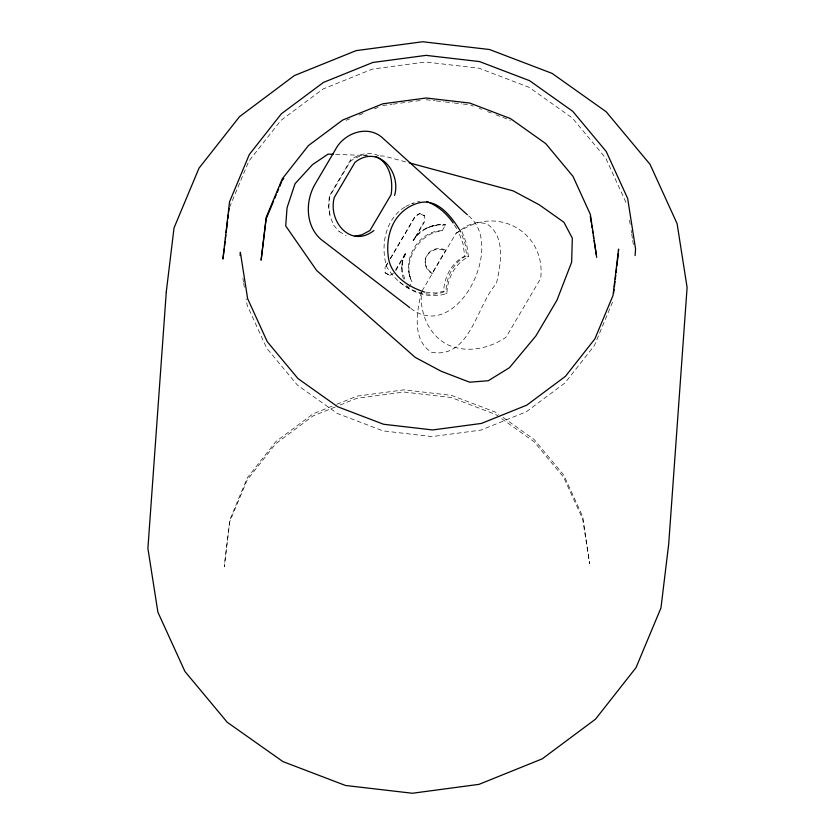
<?xml version="1.0" encoding="UTF-8"?>
<svg xmlns="http://www.w3.org/2000/svg" width="835" height="835" viewBox="0 0 835 835"><rect width="100%" height="100%" fill="white"/><g stroke="black" fill="none" stroke-linecap="round" stroke-linejoin="round"><path stroke-width="0.63" stroke-dasharray="4.17 3.13" d="M404.672 207.153C385.133 219.386 380.29 245.866 386.709 266.751C398.504 286.676 423.721 301.498 446.902 293.409C447.268 278.692 454.856 263.442 468.456 256.836L466.661 244.029L461.932 231.389M387.732 262.9L385.071 267.722L387.701 263.255M385.154 272.836L389.882 275.362L385.154 272.836L385.102 267.357M401.687 268.035L402.794 260.144M403.503 278.984A33.014 31.271 4.1 0 1 405.841 253.558L405.998 252.295L395.466 270.164M406.718 285.382A33.014 31.271 4.1 0 0 408.555 287.887L406.749 285.027M413.085 240.282A32.116 30.415 4.1 0 1 420.631 231.712C427.572 226.483 437.561 223.175 445.65 224.959A33.014 31.271 4.1 0 0 413.461 240.637L423.616 222.413M442.226 230.752C418.993 230.189 400.393 260.51 411.989 281.739C401.656 262.409 418.627 232.788 442.226 230.752L445.671 224.594L442.206 225.273M390.331 258.787L415.339 216.38L419.995 213.416L424.723 215.941L424.785 221.421L413.461 240.637M424.723 215.941L419.974 213.781M425.151 262.43L425.203 261.71M432.279 272.961L432.227 273.682A13.788 13.057 4.1 0 1 426.894 255.886A13.788 13.057 4.1 0 1 445.629 250.959L445.681 250.239A13.788 13.057 4.1 0 0 426.935 255.166A13.788 13.057 4.1 0 0 432.279 272.961L445.681 250.239M229.562 207.278L248.83 161.176L280.863 120.449L322.999 89.042L372.358 69.107L425.579 62.009L479.039 68.209L529.077 87.31L572.309 117.986L605.761 158.159L627.179 205.097M612.504 302.186L594.374 345.586L564.971 382.962L526.3 411.78L481.002 430.077L432.154 436.59L383.098 430.902L337.173 413.377L297.5 385.217L266.793 348.341L247.139 305.266L246.137 298.836M390.363 258.433L415.36 216.014L419.995 213.416M395.78 270.634L405.841 253.558M408.555 287.887L411.989 281.739M422.04 290.977L456.077 233.236L460.033 230.491M461.024 229.802L466.953 225.68L477.286 222.371L486.356 223.519C506.229 236.18 500.823 264.288 496.387 283.691C476.639 304.942 470.366 359.478 431.424 352.224C411.561 339.563 416.957 311.455 421.404 292.052C419.765 312.311 428.063 333.823 446.37 344.072C465.69 353.727 488.705 348.999 506.01 337.277L540.683 278.452C546.121 233.205 498.808 205.42 461.411 230.366M389.882 275.362L394.517 272.763M456.077 233.236L460.346 230.94M405.612 206.485L410.778 204.043M425.485 228.613L430.839 226.452L436.486 225.325M346.139 120.313L349.688 118.883M359.144 115.063L365.052 112.683M374.508 108.863L378.057 107.433M332.048 406.186L313.125 413.826L275.78 441.663L247.369 477.766L229.855 519.683L224.26 566.715L229.698 521.844L247.223 479.927L275.623 443.823L312.968 415.987L335.44 406.916M336.776 404.276L356.879 396.155L404.056 389.851L451.443 395.352L495.813 412.281L498.912 414.484M340.169 405.006L356.722 398.316L403.91 392.022L451.286 397.523L495.656 414.442L498.766 416.655M413.221 203.103L411.812 203.552L420.015 201.245M366.941 154.851L358.747 156.5L350.658 160.831L329.522 196.684L328.854 207.205L330.336 216.954M382.785 105.523L391.709 104.333M392.982 104.156L399.349 103.31M400.623 103.133L407 102.287M408.273 102.12L414.651 101.265M415.924 101.098L422.291 100.242M467.235 256.804L468.456 256.836M445.671 293.377L446.902 293.409M335.68 154.402L367.536 155.508M380.28 155.947L384.1 156.082L406.676 162.167M425.86 292.166L435.745 293.033L446.036 290.789A38.316 31.866 -86.5 0 1 466.734 255.667L465.011 243.382L460.461 231.253M426.121 99.73L435.077 100.774M436.361 100.92L444.043 101.818M445.316 101.964L452.998 102.851M454.282 103.008L461.964 103.895M463.237 104.041L469.635 104.793M470.836 105.241L473.236 106.16M479.227 108.446L481.628 109.364M487.619 111.65L491.21 113.017M496.011 114.844L510.383 120.334M378.568 155.727C369.613 151.125 358.799 154.224 350.857 159.527L329.293 196.1L328.614 206.84L330.128 216.776L333.854 225.241M339.177 231.514L346.045 235.543M399.589 282.011C411.728 291.853 428.355 297.521 443.615 292.052A39.13 32.544 -86.5 0 1 464.751 256.178L462.987 243.632L458.77 232.38M503.056 417.427L534.129 439.481L563.792 475.094L582.767 516.708L589.625 563.635L582.621 518.869L563.635 477.265L533.972 441.642L499.8 417.385M410.82 308.439C456.495 343.874 506.365 245.375 468.299 215.618M333.718 225.231L339.146 231.629M454.417 225.053L458.352 231.253M404.777 279.12L402.282 271.229L402.251 262.9A32.116 30.415 4.1 0 1 406.008 252.306M409.244 274.068L410.048 276.969L409.035 271.699M629.548 220.252L630.341 225.293M631.135 230.345L631.531 232.871M631.73 234.134L632.523 239.186M632.721 240.449L633.504 245.5M242.912 278.232L243.517 282.094M243.716 283.389L244.321 287.25"/><path stroke-width="1.25" d="M394.621 195.4C401.28 171.676 378.297 143.964 355.011 162.293L334.324 197.404C327.664 221.129 350.648 248.84 373.934 230.512M240.125 255.604L240.365 252.285L247.619 298.627L267.273 341.703L297.98 378.579L337.653 406.739L383.578 424.264L432.634 429.952L481.471 423.428L526.781 405.142L565.441 376.324L594.854 338.947L612.984 295.548L618.61 249.101L618.453 251.314M596.701 257.357L590.387 214.512L572.956 176.3L545.704 143.589L510.509 118.601L469.761 103.06L426.236 98.008L382.91 103.79L342.715 120.021L308.407 145.582L282.324 178.753L266.229 217.246L261.115 260.186L266.104 218.979L273.65 200.932M618.297 253.527L616.888 266.062M635.091 255.593L635.571 248.955L627.659 198.459L606.241 151.521L572.779 111.347L529.557 80.671L479.509 61.571L426.059 55.371L372.838 62.468L323.479 82.404L281.343 113.811L249.3 154.538L229.541 201.82L222.935 259.069L224.156 248.945M224.469 246.419L225.085 241.357M225.387 238.82L225.847 235.032M226.149 232.495L227.537 221.108M227.84 218.582L228.299 214.783M228.602 212.257L229.072 208.458M613.6 293.158L614.069 289.286M614.383 286.708L615.009 281.541M615.322 278.963L615.792 275.091M616.105 272.513L616.574 268.64M333.123 154.318L328.03 154.141L312.436 164.693L295.047 183.71L287.052 207.748L285.716 225.93L316.653 270.498L415.204 357.37L441.172 371.251L469.646 382.2L488.277 380.729L509.454 367.692L535.851 335.983L546.434 318.072L556.976 300.151L571.651 262.18L572.319 238.163L563.928 222.256L539.285 204.815L513.306 190.933L409.192 162.846M274.652 198.532L276.166 194.92M277.168 192.509L278.681 188.898M279.683 186.497L281.698 181.686M282.199 180.485L283.775 178.471M354.865 236.232L361.889 234.812L369.978 230.491L391.114 194.638C393.254 180.725 390.112 162.815 375.813 156.615M426.57 201.485C437.415 205.389 446.683 213.53 453.113 222.976M424.618 292.062C408.795 287.136 391.114 275.8 388.515 258.14C386.542 245.699 388.16 232.516 394.496 221.494C400.299 211.693 410.152 204.429 421.404 202.341C439.147 199.711 452.288 217.872 460.461 231.253M409.797 307.645L320.765 239.196C305.37 225.575 305.182 200.943 315.129 184.076L335.336 149.789C343.602 133.381 367.035 124.498 382.012 137.41L467.339 214.752M590.261 216.244L591.274 222.674M591.671 225.241L592.078 227.809M592.474 230.376L592.881 232.944M593.278 235.522L593.685 238.09M594.082 240.657L596.305 254.79M166.29 291.853L147.899 548.386L157.898 612.191L184.952 671.497L227.235 722.265L282.919 761.593L345.523 785.484L412.406 793.25L478.987 784.357L542.259 758.838L595.501 719.165L635.988 667.697L660.965 607.943L668.71 543.992L687.101 287.47L677.101 223.655L650.047 164.349L606.179 111.765L552.112 73.396L489.519 49.515L422.667 41.75L356.096 50.632L294.369 75.568L239.499 116.681L199.012 168.148L174.035 227.903L166.29 291.853"/></g></svg>
